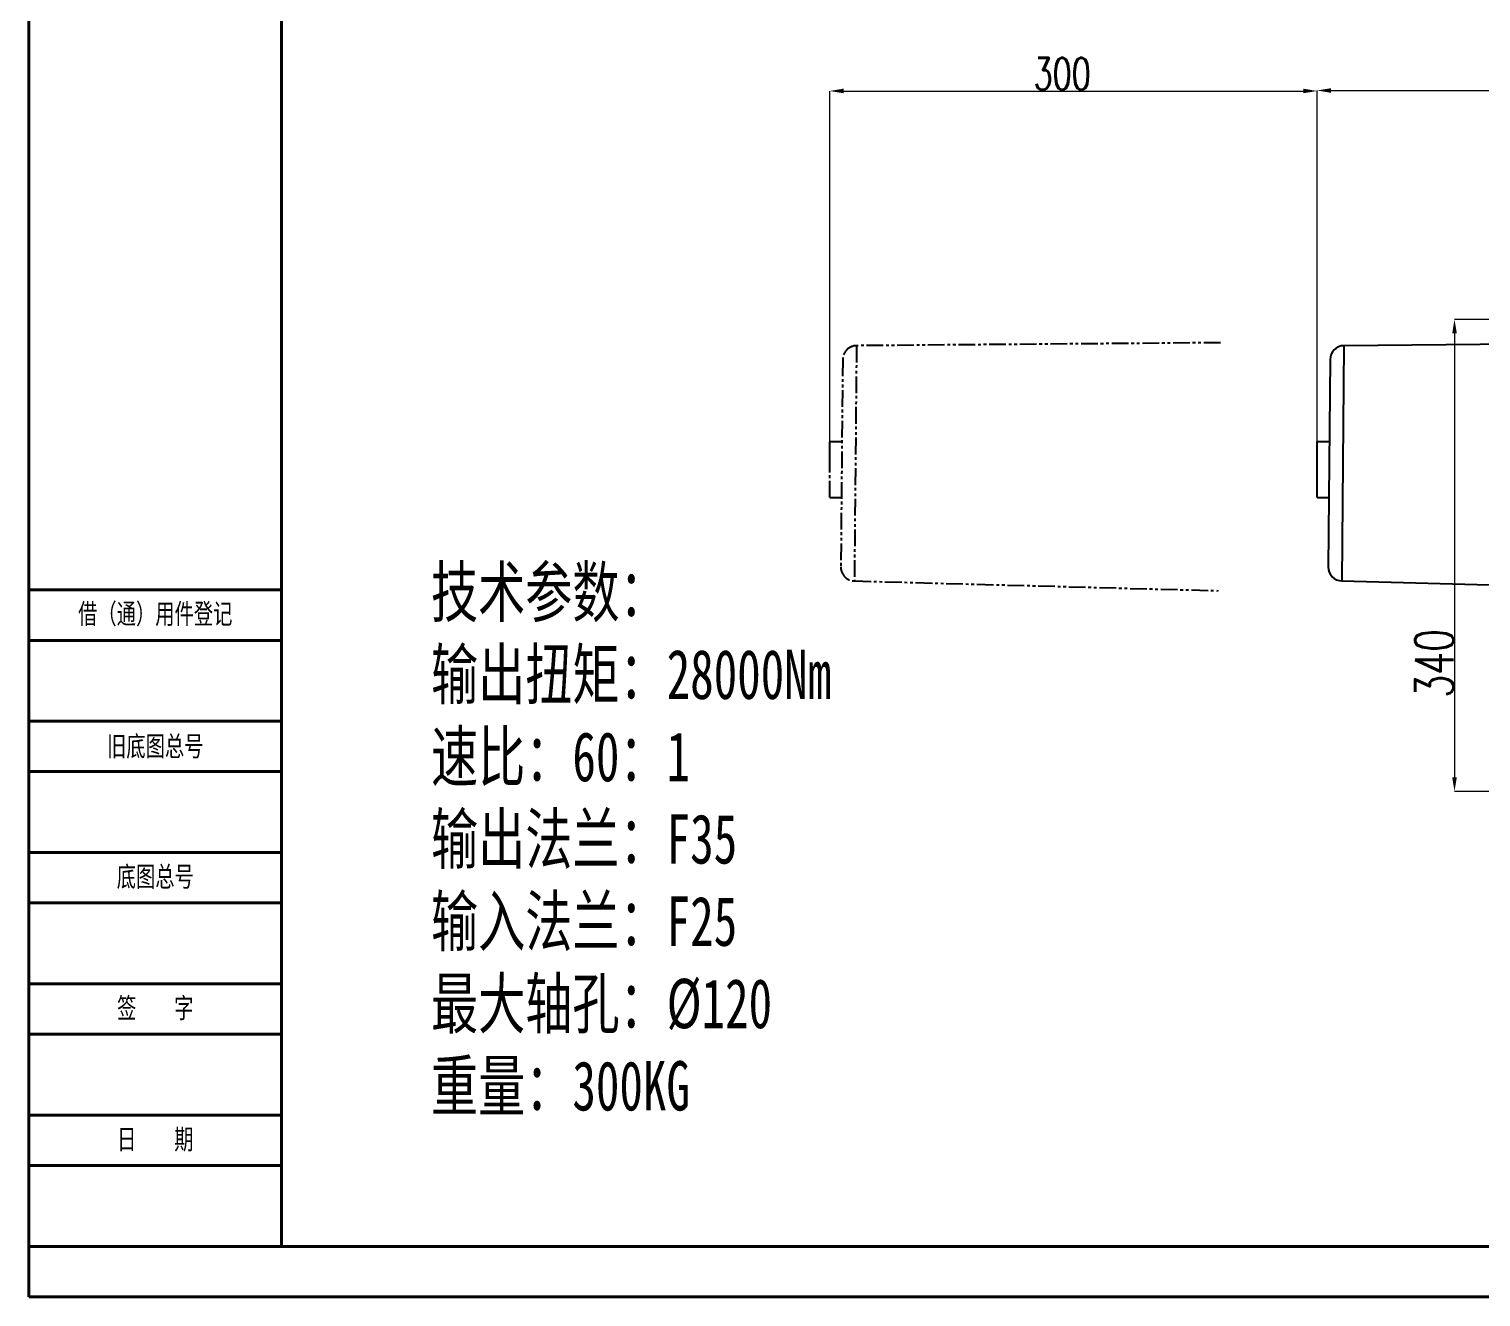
# Model space of a CAD drawing. Header units: millimetres. Extents: x 1964 to 5009, y 569 to 2723.
# Drawn here: x 1964 to 3006, y 569 to 1479 of the extents above; entities that cross this region are included whole.
import ezdxf

# ---------------------------------------------------------------- set-up
doc = ezdxf.new("R2010")
doc.units = ezdxf.units.MM
doc.linetypes.add('双点画线', pattern=[22, 12, -2, 2, -2, 2, -2])
doc.layers.add('6文字层', color=3, linetype='Continuous')
for name, color, linetype, lineweight in [('AM_5', 3, 'Continuous', 25), ('AM_BOR', 7, 'Continuous', 50), ('文字', 7, 'Continuous', 13), ('标注', 3, 'Continuous', 13), ('粗实线', 7, 'Continuous', 40)]:
    doc.layers.add(name, color=color, linetype=linetype, lineweight=lineweight)
doc.styles.add('SLDTEXTSTYLE1', font='txt.shx', dxfattribs={"width": 0.7, "bigfont": 'gbcbig.shx'})
doc.styles.add('SLDTEXTSTYLE5', font='TXT', dxfattribs={"width": 0.7})
doc.styles.add('标注', font='txt.shx', dxfattribs={"width": 0.7, "height": 3.5})
doc.dimstyles.new('SLDDIMSTYLE12$0', dxfattribs={"dimtxt": 12, "dimasz": 10, "dimexe": 0, "dimexo": 0.0625, "dimgap": 0.875, "dimtad": 1, "dimdec": 1, "dimlfac": 1.8, "dimrnd": 1e-09, "dimzin": 12, "dimdsep": 46, "dimtxsty": 'SLDTEXTSTYLE1', "dimcen": 0.09, "dimdle": 8.16, "dimclrd": 3, "dimclre": 3, "dimadec": 0, "dimazin": 3, "dimtfac": 1, "dimtdec": 1, "dimtofl": 0, "dimtmove": 0, "dimatfit": 3, "dimfxl": 0, "dimfrac": 2, "dimtolj": 1, "dimlwd": 5, "dimlwe": 5, "dimarcsym": 0})

# ---------------------------------------------------------------- blocks, each defined once
blk = doc.blocks.new('*D55')
at = {"layer": 'AM_5', "color": 3, "lineweight": 5, "transparency": 16777216}
blk.add_line((2888.4, 1183.2), (2888.4, 1435.4), dxfattribs=at)
at = {"layer": 'AM_5', "color": 3, "linetype": 'Continuous', "lineweight": 5, "transparency": 16777216}
for p, q in [((2898.4, 1435.4), (3395.6, 1435.4)), ((3405.6, 1271.2), (3405.6, 1435.4))]:
    blk.add_line(p, q, dxfattribs=at)
at = {"layer": 'AM_5', "color": 3, "transparency": 16777216}
for points in [[(2898.4, 1437), (2898.4, 1433.7), (2888.4, 1435.4)], [(3395.6, 1437), (3395.6, 1433.7), (3405.6, 1435.4)]]:
    blk.add_solid(points, dxfattribs=at)
at = {"layer": 'Defpoints', "color": 0, "transparency": 16777216}
for p in [(3405.6, 1435.4), (3405.6, 1271.1), (2888.4, 1183.1)]:
    blk.add_point(p, dxfattribs=at)
at = {"layer": 'AM_5', "color": 0, "transparency": 16777216, "insert": (3144.8, 1450), "char_height": 12, "width": 2.333, "attachment_point": 5, "style": 'SLDTEXTSTYLE1'}
blk.add_mtext('\\A1;{\\H2.28571x;520}', dxfattribs=at)
blk = doc.blocks.new('*D57')
at = {"layer": 'Defpoints', "color": 0, "transparency": 16777216}
for p in [(2888.4, 1435), (2538.5, 1183.1), (2888.4, 1183.1)]:
    blk.add_point(p, dxfattribs=at)
at = {"layer": '标注', "color": 3, "lineweight": 5, "transparency": 16777216}
blk.add_line((2538.5, 1183.2), (2538.5, 1435), dxfattribs=at)
at = {"layer": '标注', "color": 3, "linetype": 'Continuous', "lineweight": 5, "transparency": 16777216}
for p, q in [((2548.5, 1435), (2878.4, 1435)), ((2888.4, 1183.2), (2888.4, 1435))]:
    blk.add_line(p, q, dxfattribs=at)
at = {"layer": '标注', "color": 3, "transparency": 16777216}
for points in [[(2548.5, 1436.7), (2548.5, 1433.4), (2538.5, 1435)], [(2878.4, 1436.7), (2878.4, 1433.4), (2888.4, 1435)]]:
    blk.add_solid(points, dxfattribs=at)
at = {"layer": '标注', "color": 0, "transparency": 16777216, "insert": (2705.4, 1447.3), "char_height": 10, "attachment_point": 5, "style": 'SLDTEXTSTYLE1'}
blk.add_mtext('\\A1;{\\H2.28571x;300}', dxfattribs=at)
blk = doc.blocks.new('*D59')
at = {"layer": 'AM_5', "color": 3, "lineweight": 5, "transparency": 16777216}
blk.add_line((3405.5, 1271.1), (2987, 1271.1), dxfattribs=at)
at = {"layer": 'AM_5', "color": 3, "linetype": 'Continuous', "lineweight": 5, "transparency": 16777216}
for p, q in [((2987, 1261.1), (2987, 942.3)), ((3403.6, 932.3), (2987, 932.3))]:
    blk.add_line(p, q, dxfattribs=at)
at = {"layer": 'AM_5', "color": 3, "transparency": 16777216}
for points in [[(2985.4, 1261.1), (2988.7, 1261.1), (2987, 1271.1)], [(2985.4, 942.3), (2988.7, 942.3), (2987, 932.3)]]:
    blk.add_solid(points, dxfattribs=at)
at = {"layer": 'Defpoints', "color": 0, "transparency": 16777216}
for p in [(3405.6, 1271.1), (2987, 932.3), (3403.7, 932.3)]:
    blk.add_point(p, dxfattribs=at)
at = {"layer": 'AM_5', "color": 0, "transparency": 16777216, "insert": (2972.5, 1024.2), "char_height": 12, "attachment_point": 5, "rotation": 90, "style": 'SLDTEXTSTYLE1'}
blk.add_mtext('\\A1;{\\H2.28571x;340}', dxfattribs=at)
blk = doc.blocks.new('rA3')
at = {"layer": '粗实线'}
for p, q in [((333.38, 421.26), (333.38, 124.26)), ((358.38, 416.26), (358.38, 129.26)), ((358.38, 194.26), (333.38, 194.26)), ((358.38, 189.26), (333.38, 189.26)), ((358.38, 181.26), (333.38, 181.26)), ((358.38, 176.26), (333.38, 176.26)), ((358.38, 168.26), (333.38, 168.26)), ((358.38, 163.26), (333.38, 163.26)), ((358.38, 155.26), (333.38, 155.26)), ((358.38, 150.26), (333.38, 150.26)), ((358.38, 142.26), (333.38, 142.26)), ((358.38, 137.26), (333.38, 137.26)), ((358.38, 129.26), (333.38, 129.26)), ((358.38, 129.26), (748.38, 129.26)), ((333.38, 124.26), (753.38, 124.26))]:
    blk.add_line(p, q, dxfattribs=at)
at = {"layer": '文字', "char_height": 2, "width": 25, "attachment_point": 5, "style": '标注'}
for s, insert in [('{\\fSimSun|b0|i0|c134|p54;借（通）用件登记}', (345.88, 191.76)), ('{\\fSimSun|b0|i0|c134|p54;旧底图总号}', (345.88, 178.67)), ('{\\fSimSun|b0|i0|c134|p54;底图总号}', (345.88, 165.76)), ('{\\fSimSun|b0|i0|c134|p54;签}   {\\fSimSun|b0|i0|c134|p54;字}', (345.88, 152.76)), ('{\\fSimSun|b0|i0|c134|p54;日}   {\\fSimSun|b0|i0|c134|p54;期}', (345.88, 139.76))]:
    blk.add_mtext(s, dxfattribs=dict(at, insert=insert))

msp = doc.modelspace()

# ---------------------------------------------------------------- linework, layer by layer
at = {"color": 7, "linetype": '双点画线', "lineweight": 25}
for p, q in [((2557.783, 1252.189), (2556.22, 1083.314)), ((2818.989, 1254.331), (2557.783, 1252.189)), ((2547.866, 1242.282), (2546.488, 1093.403)), ((2547.318, 1183.141), (2538.537, 1183.141)), ((2538.537, 1143.141), (2538.537, 1163.141)), ((2538.537, 1143.141), (2546.948, 1143.141)), ((2556.22, 1083.314), (2817.342, 1076.338))]:
    msp.add_line(p, q, dxfattribs=at)
at = {"color": 7, "linetype": 'Continuous', "lineweight": 25}
for p, q in [((2907.684, 1252.189), (2906.121, 1083.314)), ((3168.89, 1254.331), (2907.684, 1252.189)), ((2897.766, 1242.282), (2896.389, 1093.403)), ((2538.537, 1163.141), (2538.537, 1183.141)), ((2897.219, 1183.141), (2888.438, 1183.141)), ((2888.438, 1163.141), (2888.438, 1183.141)), ((2888.438, 1143.141), (2888.438, 1163.141)), ((2888.438, 1143.141), (2896.849, 1143.141)), ((2906.121, 1083.314), (3167.242, 1076.338))]:
    msp.add_line(p, q, dxfattribs=at)
at = {"color": 7, "linetype": '双点画线', "lineweight": 25}
for centre, start, end in [((2557.865, 1242.189), 90.469753, 179.469753), ((2556.487, 1093.31), 179.469753, 268.469753)]:
    msp.add_arc(centre, 10, start, end, dxfattribs=at)
at = {"color": 7, "linetype": 'Continuous', "lineweight": 25}
for centre, start, end in [((2907.766, 1242.189), 90.469753, 179.469753), ((2906.388, 1093.31), 179.469753, 268.469753)]:
    msp.add_arc(centre, 10, start, end, dxfattribs=at)

# ---------------------------------------------------------------- block references
at = {"layer": 'AM_BOR', "xscale": 7.2509765625, "yscale": 7.2509765625, "zscale": 7.2509765625}
msp.add_blockref('rA3', (-453.582, -331.624), dxfattribs=at)

# ---------------------------------------------------------------- texts
at = {"layer": '6文字层', "color": 3, "lineweight": 15, "insert": (2252.315, 1093.127), "char_height": 35.4375, "width": 944.17179, "attachment_point": 1, "style": 'SLDTEXTSTYLE5'}
msp.add_mtext('{\\fSimSun|b0|i0|c134|p2;技术参数：\\P输出扭矩：}28000Nm\\P{\\fSimSun|b0|i0|c134|p2;速比：}60{\\fSimSun|b0|i0|c134|p2;：}1\\P{\\fSimSun|b0|i0|c134|p2;输出法兰：}F35\\P{\\fSimSun|b0|i0|c134|p2;输入法兰：}F25\\P{\\fSimSun|b0|i0|c134|p2;最大轴孔：}%%C120\\P{\\fSimSun|b0|i0|c134|p2;重量：}300KG', dxfattribs=at)

# ---------------------------------------------------------------- dimensions: what is measured, and where the dimension line sits
at = {"layer": 'AM_5'}
dim = msp.add_linear_dim(base=(3405.555, 1435.382), p1=(2888.438, 1183.141), p2=(3405.555, 1271.141), text='{\\H2.28571x;520}', dimstyle='SLDDIMSTYLE12$0', override={"dimlfac": 1}, dxfattribs=at)
dim.commit()
dim.dimension.update_dxf_attribs({"geometry": '*D55', "text_midpoint": (3144.826, 1435.382), "dimtype": 160})
dim = msp.add_linear_dim(base=(2987.043, 932.263), p1=(3405.555, 1271.141), p2=(3403.657, 932.263), angle=90, text='{\\H2.28571x;340}', dimstyle='SLDDIMSTYLE12$0', override={"dimlfac": 1}, dxfattribs=at)
dim.commit()
dim.dimension.update_dxf_attribs({"geometry": '*D59', "text_midpoint": (2987.043, 1024.241), "dimtype": 160})
at = {"layer": '标注'}
dim = msp.add_linear_dim(base=(2888.438, 1435.031), p1=(2538.537, 1183.141), p2=(2888.438, 1183.141), text='{\\H2.28571x;300}', dimstyle='SLDDIMSTYLE12$0', override={"dimtxt": 10, "dimtdec": 3, "dimtzin": 0}, dxfattribs=at)
dim.commit()
dim.dimension.update_dxf_attribs({"geometry": '*D57', "text_midpoint": (2705.41, 1435.031), "dimtype": 160})

doc.saveas('drawing.dxf')
